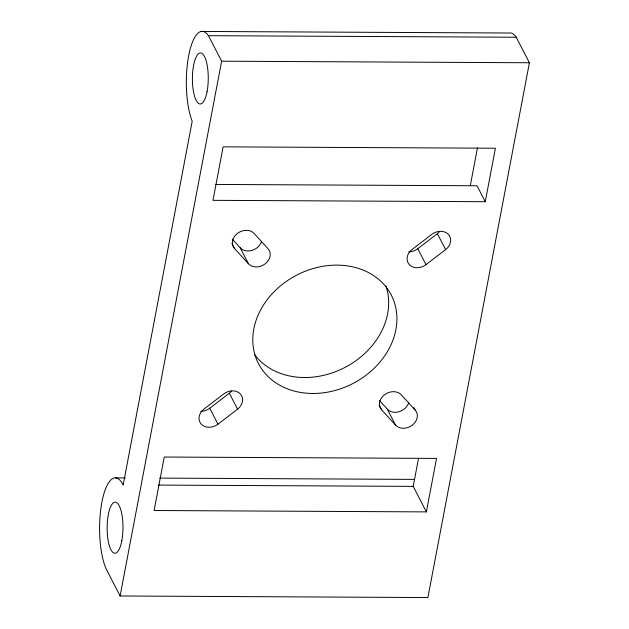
<?xml version="1.0" encoding="UTF-8"?>
<svg xmlns="http://www.w3.org/2000/svg" width="629" height="629" viewBox="0 0 629 629"><rect width="100%" height="100%" fill="white"/><g stroke="black" fill="none" stroke-linecap="round" stroke-linejoin="round"><path stroke-width="0.94" d="M120.108 595.985L221.62 61.194L208.451 35.68A50.171 15.583 -89.7 0 0 188.645 55.816A50.171 15.583 -89.7 0 0 192.207 121.248L123.182 484.904A49.817 15.473 -89.7 0 0 101.89 502.17A49.817 15.473 -89.7 0 0 106.938 570.472L120.108 595.985L427.893 597.55L529.406 62.758L516.236 37.237A50.171 15.583 -89.7 0 0 508.908 33.015L201.123 31.45M426.376 511.896L436.534 458.415L164.255 457.031L154.105 510.512L426.376 511.896L413.206 486.374L418.521 458.399M470.335 185.413L477.474 147.799M485.258 201.712L495.408 148.232L223.138 146.848L212.987 200.329L485.258 201.712L477.026 185.767L215.527 184.439M200.777 411.335A12.454 10.174 -27.3 0 0 209.74 408.245L229.357 393.204A12.454 10.174 -27.3 0 0 231.653 390.994M408.803 251.797A12.454 10.174 -27.3 0 0 417.766 248.707L437.375 233.666A12.454 10.174 -27.3 0 0 439.679 231.456M217.972 424.19L237.589 409.149A12.454 10.174 -27.3 0 0 240.459 394.021A12.454 10.174 -27.3 0 0 223.72 393.935L204.103 408.976A12.454 10.174 -27.3 0 0 201.233 424.103A12.454 10.174 -27.3 0 0 217.972 424.19L209.74 408.245M425.998 264.652L445.607 249.611A12.454 10.174 -27.3 0 0 448.477 234.491A12.454 10.174 -27.3 0 0 431.738 234.405L412.129 249.446A12.454 10.174 -27.3 0 0 409.259 264.573A12.454 10.174 -27.3 0 0 425.998 264.652L417.766 248.707M208.451 35.68L516.236 37.237M221.62 61.194L529.406 62.758M115.508 477.875L125.313 477.93M159.617 478.103L414.472 479.392M158.563 485.085L413.206 486.374M415.156 410.053L401.286 394.839A12.454 10.174 -27.3 0 0 384.547 394.753A12.454 10.174 -27.3 0 0 381.669 409.88L395.539 425.094A12.454 10.174 -27.3 0 0 412.286 425.18A12.454 10.174 -27.3 0 0 415.156 410.053L413.858 407.537M232.274 239.114L240.199 247.802L248.431 263.755A12.454 10.174 -27.3 0 0 265.171 263.842A12.454 10.174 -27.3 0 0 268.04 248.714L254.171 233.501A12.454 10.174 -27.3 0 0 237.432 233.414A12.454 10.174 -27.3 0 0 234.554 248.541L248.431 263.755M379.381 400.453L387.315 409.141L395.539 425.094M437.375 233.666L445.607 249.611M379.075 404.848L381.669 409.88M231.959 243.509L234.554 248.541M229.357 393.204L237.589 409.149M385.939 285.943A74.725 61.06 -27.3 0 1 345.211 367.305A74.725 61.06 -27.3 0 1 254.769 354.842M408.732 402.615A12.454 10.174 -27.3 0 1 399.258 411.696A12.454 10.174 -27.3 0 1 387.315 409.141M261.617 241.277A12.454 10.174 -27.3 0 1 252.143 250.358A12.454 10.174 -27.3 0 1 240.199 247.802M312.676 393.471A74.725 61.06 -27.3 0 0 392.457 297.525A74.725 61.06 -27.3 0 0 269.432 296.896A74.725 61.06 -27.3 0 0 312.676 393.471M121.806 540.767A25.53 7.925 -89.7 0 0 115.288 502.162A25.53 7.925 -89.7 0 0 108.078 540.138A25.53 7.925 -89.7 0 0 121.806 540.767M207.083 91.535A25.53 7.925 -89.7 0 0 200.557 52.93A25.53 7.925 -89.7 0 0 193.355 90.914A25.53 7.925 -89.7 0 0 207.083 91.535"/></g></svg>
